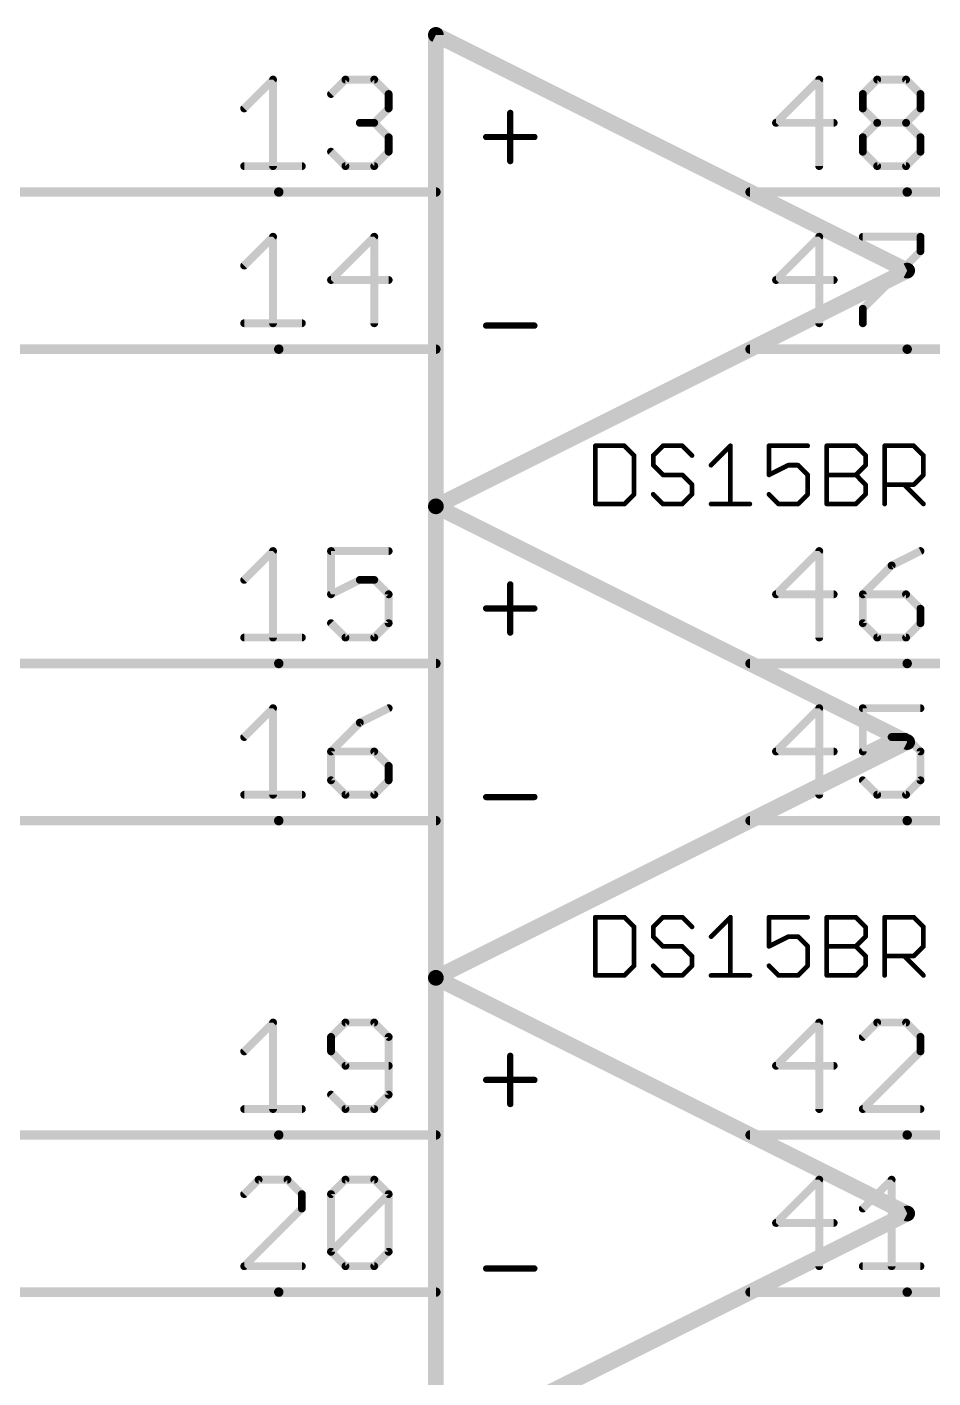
# Model space of a CAD drawing. Extents: x -72 to 265, y -97 to 216.
# Drawn here: x 8.63 to 23.28, y -21.71 to 0.13 of the extents above; entities that cross this region are included whole.
import ezdxf

# ---------------------------------------------------------------- set-up
doc = ezdxf.new("R2010")
doc.units = 0
for name, color, linetype in [('91', 94, 'CONTINUOUS'), ('94', 14, 'CONTINUOUS'), ('95', 251, 'CONTINUOUS'), ('96', 251, 'CONTINUOUS')]:
    doc.layers.add(name, color=color, linetype=linetype)

msp = doc.modelspace()

# ---------------------------------------------------------------- linework, layer by layer
at = {"layer": '91', "const_width": 0.1524}
for points in [[(12.7, -2.54), (5.08, -2.54)], [(35.56, -2.54), (22.86, -2.54)], [(12.7, -5.08), (5.08, -5.08)], [(35.56, -5.08), (22.86, -5.08)], [(12.7, -10.16), (5.08, -10.16)], [(35.56, -10.16), (22.86, -10.16)], [(12.7, -12.7), (5.08, -12.7)], [(35.56, -12.7), (22.86, -12.7)], [(12.7, -17.78), (5.08, -17.78)], [(35.56, -17.78), (22.86, -17.78)], [(12.7, -20.32), (5.08, -20.32)], [(35.56, -20.32), (22.86, -20.32)]]:
    msp.add_lwpolyline(points, dxfattribs=at)
at = {"layer": '91', "const_width": 0.0762}
for points in [[(12.7, -2.5781, 1), (12.7, -2.5019)], [(22.86, -2.5019, 1), (22.86, -2.5781)], [(12.7, -5.1181, 1), (12.7, -5.0419)], [(22.86, -5.0419, 1), (22.86, -5.1181)], [(12.7, -10.1981, 1), (12.7, -10.1219)], [(22.86, -10.1219, 1), (22.86, -10.1981)], [(12.7, -12.7381, 1), (12.7, -12.6619)], [(22.86, -12.6619, 1), (22.86, -12.7381)], [(12.7, -17.8181, 1), (12.7, -17.7419)], [(22.86, -17.7419, 1), (22.86, -17.8181)], [(12.7, -20.3581, 1), (12.7, -20.2819)], [(22.86, -20.2819, 1), (22.86, -20.3581)]]:
    msp.add_lwpolyline(points, format="xyb", dxfattribs=at)
at = {"layer": '94'}
for points, const_width in [([(15.24, 0), (15.24, -7.62)], 0.254), ([(22.86, -3.81), (15.24, 0)], 0.254), ([(12.7, -2.54), (15.24, -2.54)], 0.1524), ([(22.86, -2.54), (20.32, -2.54)], 0.1524), ([(15.24, -7.62), (22.86, -3.81)], 0.254), ([(12.7, -5.08), (15.24, -5.08)], 0.1524), ([(22.86, -5.08), (20.32, -5.08)], 0.1524), ([(15.24, -7.62), (15.24, -15.24)], 0.254), ([(22.86, -11.43), (15.24, -7.62)], 0.254), ([(12.7, -10.16), (15.24, -10.16)], 0.1524), ([(22.86, -10.16), (20.32, -10.16)], 0.1524), ([(15.24, -15.24), (22.86, -11.43)], 0.254), ([(12.7, -12.7), (15.24, -12.7)], 0.1524), ([(22.86, -12.7), (20.32, -12.7)], 0.1524), ([(15.24, -15.24), (15.24, -22.86)], 0.254), ([(22.86, -19.05), (15.24, -15.24)], 0.254), ([(12.7, -17.78), (15.24, -17.78)], 0.1524), ([(22.86, -17.78), (20.32, -17.78)], 0.1524), ([(15.24, -22.86), (22.86, -19.05)], 0.254), ([(12.7, -20.32), (15.24, -20.32)], 0.1524), ([(22.86, -20.32), (20.32, -20.32)], 0.1524)]:
    msp.add_lwpolyline(points, dxfattribs=dict(at, const_width=const_width))
for points, const_width in [([(15.3035, 0, 1), (15.1765, 0)], 0.127), ([(15.2684, 0.0568, 1), (15.2116, -0.0568)], 0.127), ([(12.7, -2.5019, 1), (12.7, -2.5781)], 0.0762), ([(15.24, -2.5781, 1), (15.24, -2.5019)], 0.0762), ([(20.32, -2.5019, 1), (20.32, -2.5781)], 0.0762), ([(22.86, -2.5781, 1), (22.86, -2.5019)], 0.0762), ([(22.8884, -3.8668, 1), (22.8316, -3.7532)], 0.127), ([(22.8316, -3.8668, 1), (22.8884, -3.7532)], 0.127), ([(12.7, -5.0419, 1), (12.7, -5.1181)], 0.0762), ([(15.24, -5.1181, 1), (15.24, -5.0419)], 0.0762), ([(20.32, -5.0419, 1), (20.32, -5.1181)], 0.0762), ([(22.86, -5.1181, 1), (22.86, -5.0419)], 0.0762), ([(15.3035, -7.62, 1), (15.1765, -7.62)], 0.127), ([(15.2684, -7.5632, 1), (15.2116, -7.6768)], 0.127), ([(15.2116, -7.5632, 1), (15.2684, -7.6768)], 0.127), ([(15.1765, -7.62, 1), (15.3035, -7.62)], 0.127), ([(12.7, -10.1219, 1), (12.7, -10.1981)], 0.0762), ([(15.24, -10.1981, 1), (15.24, -10.1219)], 0.0762), ([(20.32, -10.1219, 1), (20.32, -10.1981)], 0.0762), ([(22.86, -10.1981, 1), (22.86, -10.1219)], 0.0762), ([(22.8884, -11.4868, 1), (22.8316, -11.3732)], 0.127), ([(22.8316, -11.4868, 1), (22.8884, -11.3732)], 0.127), ([(12.7, -12.6619, 1), (12.7, -12.7381)], 0.0762), ([(15.24, -12.7381, 1), (15.24, -12.6619)], 0.0762), ([(20.32, -12.6619, 1), (20.32, -12.7381)], 0.0762), ([(22.86, -12.7381, 1), (22.86, -12.6619)], 0.0762), ([(15.3035, -15.24, 1), (15.1765, -15.24)], 0.127), ([(15.2684, -15.1832, 1), (15.2116, -15.2968)], 0.127), ([(15.2116, -15.1832, 1), (15.2684, -15.2968)], 0.127), ([(15.1765, -15.24, 1), (15.3035, -15.24)], 0.127), ([(12.7, -17.7419, 1), (12.7, -17.8181)], 0.0762), ([(15.24, -17.8181, 1), (15.24, -17.7419)], 0.0762), ([(20.32, -17.7419, 1), (20.32, -17.8181)], 0.0762), ([(22.86, -17.8181, 1), (22.86, -17.7419)], 0.0762), ([(22.8884, -19.1068, 1), (22.8316, -18.9932)], 0.127), ([(22.8316, -19.1068, 1), (22.8884, -18.9932)], 0.127), ([(12.7, -20.2819, 1), (12.7, -20.3581)], 0.0762), ([(15.24, -20.3581, 1), (15.24, -20.2819)], 0.0762), ([(20.32, -20.2819, 1), (20.32, -20.3581)], 0.0762), ([(22.86, -20.3581, 1), (22.86, -20.2819)], 0.0762)]:
    msp.add_lwpolyline(points, format="xyb", dxfattribs=dict(at, const_width=const_width))
at = {"layer": '95', "const_width": 0.127}
for points in [[(12.1413, -1.1888), (12.6074, -0.7227)], [(12.6074, -0.7227), (12.6074, -2.1209)], [(13.5446, -0.9557), (13.7777, -0.7227)], [(13.7777, -0.7227), (14.2437, -0.7227)], [(14.2437, -0.7227), (14.4768, -0.9557)], [(21.4382, -0.7227), (20.7391, -1.4218)], [(21.4382, -2.1209), (21.4382, -0.7227)], [(22.1424, -0.9557), (22.3754, -0.7227)], [(22.3754, -0.7227), (22.8415, -0.7227)], [(22.8415, -0.7227), (23.0745, -0.9557)], [(14.4768, -0.9557), (14.4768, -1.1888)], [(22.1424, -1.1888), (22.1424, -0.9557)], [(23.0745, -0.9557), (23.0745, -1.1888)], [(14.4768, -1.1888), (14.2437, -1.4218)], [(22.3754, -1.4218), (22.1424, -1.1888)], [(23.0745, -1.1888), (22.8415, -1.4218)], [(14.2437, -1.4218), (14.0107, -1.4218)], [(14.2437, -1.4218), (14.4768, -1.6548)], [(20.7391, -1.4218), (21.6712, -1.4218)], [(22.1424, -1.6548), (22.3754, -1.4218)], [(22.3754, -1.4218), (22.8415, -1.4218)], [(22.8415, -1.4218), (23.0745, -1.6548)], [(14.4768, -1.6548), (14.4768, -1.8879)], [(22.1424, -1.8879), (22.1424, -1.6548)], [(23.0745, -1.6548), (23.0745, -1.8879)], [(13.7777, -2.1209), (13.5446, -1.8879)], [(14.4768, -1.8879), (14.2437, -2.1209)], [(22.3754, -2.1209), (22.1424, -1.8879)], [(23.0745, -1.8879), (22.8415, -2.1209)], [(12.1413, -2.1209), (13.0735, -2.1209)], [(14.2437, -2.1209), (13.7777, -2.1209)], [(22.8415, -2.1209), (22.3754, -2.1209)], [(12.1413, -3.7288), (12.6074, -3.2627)], [(12.6074, -3.2627), (12.6074, -4.6609)], [(14.2437, -3.2627), (13.5446, -3.9618)], [(14.2437, -4.6609), (14.2437, -3.2627)], [(21.4382, -3.2627), (20.7391, -3.9618)], [(21.4382, -4.6609), (21.4382, -3.2627)], [(22.1424, -3.2627), (23.0745, -3.2627)], [(23.0745, -3.2627), (23.0745, -3.4957)], [(23.0745, -3.4957), (22.1424, -4.4279)], [(13.5446, -3.9618), (14.4768, -3.9618)], [(20.7391, -3.9618), (21.6712, -3.9618)], [(22.1424, -4.4279), (22.1424, -4.6609)], [(12.1413, -4.6609), (13.0735, -4.6609)], [(12.1413, -8.8088), (12.6074, -8.3427)], [(12.6074, -8.3427), (12.6074, -9.7409)], [(14.4768, -8.3427), (13.5446, -8.3427)], [(13.5446, -8.3427), (13.5446, -9.0418)], [(21.4382, -8.3427), (20.7391, -9.0418)], [(21.4382, -9.7409), (21.4382, -8.3427)], [(23.0745, -8.3427), (22.6084, -8.5757)], [(22.6084, -8.5757), (22.1424, -9.0418)], [(13.5446, -9.0418), (14.0107, -8.8088)], [(14.0107, -8.8088), (14.2437, -8.8088)], [(14.2437, -8.8088), (14.4768, -9.0418)], [(14.4768, -9.0418), (14.4768, -9.5079)], [(20.7391, -9.0418), (21.6712, -9.0418)], [(22.1424, -9.0418), (22.1424, -9.5079)], [(22.8415, -9.0418), (22.1424, -9.0418)], [(23.0745, -9.2748), (22.8415, -9.0418)], [(23.0745, -9.5079), (23.0745, -9.2748)], [(13.7777, -9.7409), (13.5446, -9.5079)], [(14.4768, -9.5079), (14.2437, -9.7409)], [(22.1424, -9.5079), (22.3754, -9.7409)], [(22.8415, -9.7409), (23.0745, -9.5079)], [(12.1413, -9.7409), (13.0735, -9.7409)], [(14.2437, -9.7409), (13.7777, -9.7409)], [(22.3754, -9.7409), (22.8415, -9.7409)], [(12.1413, -11.3488), (12.6074, -10.8827)], [(12.6074, -10.8827), (12.6074, -12.2809)], [(14.4768, -10.8827), (14.0107, -11.1157)], [(21.4382, -10.8827), (20.7391, -11.5818)], [(21.4382, -12.2809), (21.4382, -10.8827)], [(23.0745, -10.8827), (22.1424, -10.8827)], [(22.1424, -10.8827), (22.1424, -11.5818)], [(14.0107, -11.1157), (13.5446, -11.5818)], [(22.1424, -11.5818), (22.6084, -11.3488)], [(22.6084, -11.3488), (22.8415, -11.3488)], [(22.8415, -11.3488), (23.0745, -11.5818)], [(13.5446, -11.5818), (13.5446, -12.0479)], [(14.2437, -11.5818), (13.5446, -11.5818)], [(14.4768, -11.8148), (14.2437, -11.5818)], [(20.7391, -11.5818), (21.6712, -11.5818)], [(23.0745, -11.5818), (23.0745, -12.0479)], [(14.4768, -12.0479), (14.4768, -11.8148)], [(13.5446, -12.0479), (13.7777, -12.2809)], [(14.2437, -12.2809), (14.4768, -12.0479)], [(22.3754, -12.2809), (22.1424, -12.0479)], [(23.0745, -12.0479), (22.8415, -12.2809)], [(12.1413, -12.2809), (13.0735, -12.2809)], [(13.7777, -12.2809), (14.2437, -12.2809)], [(22.8415, -12.2809), (22.3754, -12.2809)], [(12.1413, -16.4288), (12.6074, -15.9627)], [(12.6074, -15.9627), (12.6074, -17.3609)], [(13.7777, -15.9627), (13.5446, -16.1957)], [(14.2437, -15.9627), (13.7777, -15.9627)], [(14.4768, -16.1957), (14.2437, -15.9627)], [(21.4382, -15.9627), (20.7391, -16.6618)], [(21.4382, -17.3609), (21.4382, -15.9627)], [(22.3754, -15.9627), (22.1424, -16.1957)], [(22.8415, -15.9627), (22.3754, -15.9627)], [(23.0745, -16.1957), (22.8415, -15.9627)], [(13.5446, -16.1957), (13.5446, -16.4288)], [(14.4768, -17.1279), (14.4768, -16.1957)], [(23.0745, -16.4288), (23.0745, -16.1957)], [(13.5446, -16.4288), (13.7777, -16.6618)], [(22.1424, -17.3609), (23.0745, -16.4288)], [(13.7777, -16.6618), (14.4768, -16.6618)], [(20.7391, -16.6618), (21.6712, -16.6618)], [(13.5446, -17.1279), (13.7777, -17.3609)], [(14.2437, -17.3609), (14.4768, -17.1279)], [(12.1413, -17.3609), (13.0735, -17.3609)], [(13.7777, -17.3609), (14.2437, -17.3609)], [(23.0745, -17.3609), (22.1424, -17.3609)], [(12.3744, -18.5027), (12.1413, -18.7357)], [(12.8404, -18.5027), (12.3744, -18.5027)], [(13.0735, -18.7357), (12.8404, -18.5027)], [(13.5446, -18.7357), (13.7777, -18.5027)], [(13.7777, -18.5027), (14.2437, -18.5027)], [(14.2437, -18.5027), (14.4768, -18.7357)], [(21.4382, -18.5027), (20.7391, -19.2018)], [(21.4382, -19.9009), (21.4382, -18.5027)], [(22.1424, -18.9688), (22.6084, -18.5027)], [(22.6084, -18.5027), (22.6084, -19.9009)], [(13.0735, -18.9688), (13.0735, -18.7357)], [(13.5446, -19.6679), (13.5446, -18.7357)], [(13.5446, -19.6679), (14.4768, -18.7357)], [(14.4768, -18.7357), (14.4768, -19.6679)], [(12.1413, -19.9009), (13.0735, -18.9688)], [(20.7391, -19.2018), (21.6712, -19.2018)], [(13.7777, -19.9009), (13.5446, -19.6679)], [(14.4768, -19.6679), (14.2437, -19.9009)], [(13.0735, -19.9009), (12.1413, -19.9009)], [(14.2437, -19.9009), (13.7777, -19.9009)], [(22.1424, -19.9009), (23.0745, -19.9009)]]:
    msp.add_lwpolyline(points, dxfattribs=at)
at = {"layer": '95', "const_width": 0.0635}
for points in [[(12.6392, -0.7227, 1), (12.5757, -0.7227)], [(12.6299, -0.7452, 1), (12.585, -0.7003)], [(13.7777, -0.691, 1), (13.7777, -0.7545)], [(13.8001, -0.7452, 1), (13.7552, -0.7003)], [(14.2662, -0.7003, 1), (14.2213, -0.7452)], [(14.2437, -0.7545, 1), (14.2437, -0.691)], [(21.4699, -0.7227, 1), (21.4064, -0.7227)], [(21.4606, -0.7452, 1), (21.4157, -0.7003)], [(22.3754, -0.691, 1), (22.3754, -0.7545)], [(22.3979, -0.7452, 1), (22.353, -0.7003)], [(22.8639, -0.7003, 1), (22.819, -0.7452)], [(22.8415, -0.7545, 1), (22.8415, -0.691)], [(13.5222, -0.9333, 1), (13.5671, -0.9782)], [(14.5085, -0.9557, 1), (14.445, -0.9557)], [(14.4543, -0.9782, 1), (14.4992, -0.9333)], [(22.1741, -0.9557, 1), (22.1106, -0.9557)], [(22.1199, -0.9333, 1), (22.1648, -0.9782)], [(23.1063, -0.9557, 1), (23.0428, -0.9557)], [(23.0521, -0.9782, 1), (23.097, -0.9333)], [(12.1189, -1.1663, 1), (12.1638, -1.2112)], [(14.445, -1.1888, 1), (14.5085, -1.1888)], [(14.4992, -1.2112, 1), (14.4543, -1.1663)], [(22.1648, -1.1663, 1), (22.1199, -1.2112)], [(22.1106, -1.1888, 1), (22.1741, -1.1888)], [(23.0428, -1.1888, 1), (23.1063, -1.1888)], [(23.097, -1.2112, 1), (23.0521, -1.1663)], [(14.0107, -1.3901, 1), (14.0107, -1.4536)], [(14.2662, -1.3994, 1), (14.2213, -1.4443)], [(14.2213, -1.3994, 1), (14.2662, -1.4443)], [(14.2437, -1.4536, 1), (14.2437, -1.3901)], [(20.7391, -1.3901, 1), (20.7391, -1.4536)], [(20.7166, -1.3994, 1), (20.7616, -1.4443)], [(21.6712, -1.4536, 1), (21.6712, -1.3901)], [(22.3754, -1.3901, 1), (22.3754, -1.4536)], [(22.3979, -1.4443, 1), (22.353, -1.3994)], [(22.353, -1.4443, 1), (22.3979, -1.3994)], [(22.8639, -1.3994, 1), (22.819, -1.4443)], [(22.819, -1.3994, 1), (22.8639, -1.4443)], [(22.8415, -1.4536, 1), (22.8415, -1.3901)], [(14.5085, -1.6548, 1), (14.445, -1.6548)], [(14.4543, -1.6773, 1), (14.4992, -1.6324)], [(22.1741, -1.6548, 1), (22.1106, -1.6548)], [(22.1199, -1.6324, 1), (22.1648, -1.6773)], [(23.1063, -1.6548, 1), (23.0428, -1.6548)], [(23.0521, -1.6773, 1), (23.097, -1.6324)], [(13.5671, -1.8654, 1), (13.5222, -1.9103)], [(14.445, -1.8879, 1), (14.5085, -1.8879)], [(14.4992, -1.9103, 1), (14.4543, -1.8654)], [(22.1648, -1.8654, 1), (22.1199, -1.9103)], [(22.1106, -1.8879, 1), (22.1741, -1.8879)], [(23.0428, -1.8879, 1), (23.1063, -1.8879)], [(23.097, -1.9103, 1), (23.0521, -1.8654)], [(12.1413, -2.0892, 1), (12.1413, -2.1527)], [(12.5757, -2.1209, 1), (12.6392, -2.1209)], [(13.0735, -2.1527, 1), (13.0735, -2.0892)], [(13.7777, -2.0892, 1), (13.7777, -2.1527)], [(13.7552, -2.1434, 1), (13.8001, -2.0984)], [(14.2213, -2.0984, 1), (14.2662, -2.1434)], [(14.2437, -2.1527, 1), (14.2437, -2.0892)], [(21.4064, -2.1209, 1), (21.4699, -2.1209)], [(22.3754, -2.0892, 1), (22.3754, -2.1527)], [(22.353, -2.1434, 1), (22.3979, -2.0984)], [(22.819, -2.0984, 1), (22.8639, -2.1434)], [(22.8415, -2.1527, 1), (22.8415, -2.0892)], [(12.6392, -3.2627, 1), (12.5757, -3.2627)], [(12.6299, -3.2852, 1), (12.585, -3.2403)], [(14.2755, -3.2627, 1), (14.212, -3.2627)], [(14.2662, -3.2852, 1), (14.2213, -3.2403)], [(21.4699, -3.2627, 1), (21.4064, -3.2627)], [(21.4606, -3.2852, 1), (21.4157, -3.2403)], [(22.1424, -3.231, 1), (22.1424, -3.2945)], [(23.1063, -3.2627, 1), (23.0428, -3.2627)], [(23.0745, -3.2945, 1), (23.0745, -3.231)], [(23.0428, -3.4957, 1), (23.1063, -3.4957)], [(23.097, -3.5182, 1), (23.0521, -3.4733)], [(12.1189, -3.7063, 1), (12.1638, -3.7512)], [(13.5446, -3.9301, 1), (13.5446, -3.9936)], [(13.5222, -3.9394, 1), (13.5671, -3.9843)], [(14.4768, -3.9936, 1), (14.4768, -3.9301)], [(20.7391, -3.9301, 1), (20.7391, -3.9936)], [(20.7166, -3.9394, 1), (20.7616, -3.9843)], [(21.6712, -3.9936, 1), (21.6712, -3.9301)], [(22.1741, -4.4279, 1), (22.1106, -4.4279)], [(22.1199, -4.4054, 1), (22.1648, -4.4503)], [(12.1413, -4.6292, 1), (12.1413, -4.6926)], [(12.5757, -4.6609, 1), (12.6392, -4.6609)], [(13.0735, -4.6926, 1), (13.0735, -4.6292)], [(14.212, -4.6609, 1), (14.2755, -4.6609)], [(21.4064, -4.6609, 1), (21.4699, -4.6609)], [(22.1106, -4.6609, 1), (22.1741, -4.6609)], [(12.6392, -8.3427, 1), (12.5757, -8.3427)], [(12.6299, -8.3652, 1), (12.585, -8.3203)], [(13.5446, -8.311, 1), (13.5446, -8.3745)], [(13.5764, -8.3427, 1), (13.5129, -8.3427)], [(14.4768, -8.3745, 1), (14.4768, -8.311)], [(21.4699, -8.3427, 1), (21.4064, -8.3427)], [(21.4606, -8.3652, 1), (21.4157, -8.3203)], [(23.0887, -8.3711, 1), (23.0603, -8.3143)], [(22.6309, -8.5982, 1), (22.586, -8.5533)], [(22.5942, -8.5473, 1), (22.6226, -8.6041)], [(12.1189, -8.7863, 1), (12.1638, -8.8312)], [(14.0107, -8.777, 1), (14.0107, -8.8405)], [(14.0249, -8.8372, 1), (13.9965, -8.7804)], [(14.2662, -8.7863, 1), (14.2213, -8.8312)], [(14.2437, -8.8405, 1), (14.2437, -8.777)], [(13.5304, -9.0134, 1), (13.5588, -9.0702)], [(13.5129, -9.0418, 1), (13.5764, -9.0418)], [(14.5085, -9.0418, 1), (14.445, -9.0418)], [(14.4543, -9.0643, 1), (14.4992, -9.0194)], [(20.7391, -9.0101, 1), (20.7391, -9.0736)], [(20.7166, -9.0194, 1), (20.7616, -9.0643)], [(21.6712, -9.0736, 1), (21.6712, -9.0101)], [(22.1741, -9.0418, 1), (22.1106, -9.0418)], [(22.1424, -9.0101, 1), (22.1424, -9.0736)], [(22.1199, -9.0194, 1), (22.1648, -9.0643)], [(22.8639, -9.0194, 1), (22.819, -9.0643)], [(22.8415, -9.0736, 1), (22.8415, -9.0101)], [(23.1063, -9.2748, 1), (23.0428, -9.2748)], [(23.0521, -9.2973, 1), (23.097, -9.2524)], [(13.5671, -9.4854, 1), (13.5222, -9.5303)], [(14.445, -9.5079, 1), (14.5085, -9.5079)], [(14.4992, -9.5303, 1), (14.4543, -9.4854)], [(22.1648, -9.4854, 1), (22.1199, -9.5303)], [(22.1106, -9.5079, 1), (22.1741, -9.5079)], [(23.0428, -9.5079, 1), (23.1063, -9.5079)], [(23.097, -9.5303, 1), (23.0521, -9.4854)], [(12.1413, -9.7091, 1), (12.1413, -9.7727)], [(12.5757, -9.7409, 1), (12.6392, -9.7409)], [(13.0735, -9.7727, 1), (13.0735, -9.7091)], [(13.7777, -9.7091, 1), (13.7777, -9.7727)], [(13.7552, -9.7634, 1), (13.8001, -9.7184)], [(14.2213, -9.7184, 1), (14.2662, -9.7634)], [(14.2437, -9.7727, 1), (14.2437, -9.7091)], [(21.4064, -9.7409, 1), (21.4699, -9.7409)], [(22.3754, -9.7091, 1), (22.3754, -9.7727)], [(22.353, -9.7634, 1), (22.3979, -9.7184)], [(22.819, -9.7184, 1), (22.8639, -9.7634)], [(22.8415, -9.7727, 1), (22.8415, -9.7091)], [(12.6392, -10.8827, 1), (12.5757, -10.8827)], [(12.6299, -10.9052, 1), (12.585, -10.8603)], [(14.4909, -10.9111, 1), (14.4626, -10.8543)], [(21.4699, -10.8827, 1), (21.4064, -10.8827)], [(21.4606, -10.9052, 1), (21.4157, -10.8603)], [(22.1741, -10.8827, 1), (22.1106, -10.8827)], [(22.1424, -10.851, 1), (22.1424, -10.9145)], [(23.0745, -10.9145, 1), (23.0745, -10.851)], [(13.9965, -11.0873, 1), (14.0249, -11.1441)], [(14.0331, -11.1382, 1), (13.9882, -11.0933)], [(12.1189, -11.3263, 1), (12.1638, -11.3712)], [(22.6084, -11.317, 1), (22.6084, -11.3805)], [(22.6226, -11.3772, 1), (22.5942, -11.3204)], [(22.8639, -11.3263, 1), (22.819, -11.3712)], [(22.8415, -11.3805, 1), (22.8415, -11.317)], [(13.5446, -11.5501, 1), (13.5446, -11.6136)], [(13.5764, -11.5818, 1), (13.5129, -11.5818)], [(13.5222, -11.5594, 1), (13.5671, -11.6043)], [(14.2662, -11.5594, 1), (14.2213, -11.6043)], [(14.2437, -11.6136, 1), (14.2437, -11.5501)], [(20.7391, -11.5501, 1), (20.7391, -11.6136)], [(20.7166, -11.5594, 1), (20.7616, -11.6043)], [(21.6712, -11.6136, 1), (21.6712, -11.5501)], [(22.1282, -11.5534, 1), (22.1566, -11.6102)], [(22.1106, -11.5818, 1), (22.1741, -11.5818)], [(23.1063, -11.5818, 1), (23.0428, -11.5818)], [(23.0521, -11.6043, 1), (23.097, -11.5594)], [(14.5085, -11.8148, 1), (14.445, -11.8148)], [(14.4543, -11.8373, 1), (14.4992, -11.7924)], [(13.5671, -12.0254, 1), (13.5222, -12.0703)], [(14.4992, -12.0703, 1), (14.4543, -12.0254)], [(22.1648, -12.0254, 1), (22.1199, -12.0703)], [(23.097, -12.0703, 1), (23.0521, -12.0254)], [(12.1413, -12.2492, 1), (12.1413, -12.3127)], [(13.0735, -12.3127, 1), (13.0735, -12.2492)], [(13.5129, -12.0479, 1), (13.5764, -12.0479)], [(13.7777, -12.2492, 1), (13.7777, -12.3127)], [(13.7552, -12.3034, 1), (13.8001, -12.2584)], [(14.2213, -12.2584, 1), (14.2662, -12.3034)], [(14.2437, -12.3127, 1), (14.2437, -12.2492)], [(14.445, -12.0479, 1), (14.5085, -12.0479)], [(22.3754, -12.2492, 1), (22.3754, -12.3127)], [(22.353, -12.3034, 1), (22.3979, -12.2584)], [(22.819, -12.2584, 1), (22.8639, -12.3034)], [(22.8415, -12.3127, 1), (22.8415, -12.2492)], [(23.0428, -12.0479, 1), (23.1063, -12.0479)], [(12.5757, -12.2809, 1), (12.6392, -12.2809)], [(21.4064, -12.2809, 1), (21.4699, -12.2809)], [(12.6392, -15.9627, 1), (12.5757, -15.9627)], [(12.6299, -15.9852, 1), (12.585, -15.9403)], [(13.7777, -15.931, 1), (13.7777, -15.9945)], [(13.8001, -15.9852, 1), (13.7552, -15.9403)], [(14.2662, -15.9403, 1), (14.2213, -15.9852)], [(14.2437, -15.9945, 1), (14.2437, -15.931)], [(21.4699, -15.9627, 1), (21.4064, -15.9627)], [(21.4606, -15.9852, 1), (21.4157, -15.9403)], [(22.3754, -15.931, 1), (22.3754, -15.9945)], [(22.3979, -15.9852, 1), (22.353, -15.9403)], [(22.8639, -15.9403, 1), (22.819, -15.9852)], [(22.8415, -15.9945, 1), (22.8415, -15.931)], [(13.5764, -16.1957, 1), (13.5129, -16.1957)], [(13.5222, -16.1733, 1), (13.5671, -16.2182)], [(14.5085, -16.1957, 1), (14.445, -16.1957)], [(14.4543, -16.2182, 1), (14.4992, -16.1733)], [(22.1199, -16.1733, 1), (22.1648, -16.2182)], [(23.1063, -16.1957, 1), (23.0428, -16.1957)], [(23.0521, -16.2182, 1), (23.097, -16.1733)], [(12.1189, -16.4063, 1), (12.1638, -16.4512)], [(13.5671, -16.4063, 1), (13.5222, -16.4512)], [(23.097, -16.4512, 1), (23.0521, -16.4063)], [(13.5129, -16.4288, 1), (13.5764, -16.4288)], [(23.0428, -16.4288, 1), (23.1063, -16.4288)], [(13.7777, -16.6301, 1), (13.7777, -16.6936)], [(13.7552, -16.6843, 1), (13.8001, -16.6394)], [(14.4768, -16.6936, 1), (14.4768, -16.6301)], [(20.7391, -16.6301, 1), (20.7391, -16.6936)], [(20.7166, -16.6394, 1), (20.7616, -16.6843)], [(21.6712, -16.6936, 1), (21.6712, -16.6301)], [(13.5671, -17.1054, 1), (13.5222, -17.1503)], [(14.445, -17.1279, 1), (14.5085, -17.1279)], [(14.4992, -17.1503, 1), (14.4543, -17.1054)], [(12.1413, -17.3292, 1), (12.1413, -17.3926)], [(12.5757, -17.3609, 1), (12.6392, -17.3609)], [(13.0735, -17.3926, 1), (13.0735, -17.3292)], [(13.7777, -17.3292, 1), (13.7777, -17.3926)], [(13.7552, -17.3834, 1), (13.8001, -17.3384)], [(14.2213, -17.3384, 1), (14.2662, -17.3834)], [(14.2437, -17.3926, 1), (14.2437, -17.3292)], [(21.4064, -17.3609, 1), (21.4699, -17.3609)], [(22.1199, -17.3384, 1), (22.1648, -17.3834)], [(22.1424, -17.3292, 1), (22.1424, -17.3926)], [(23.0745, -17.3926, 1), (23.0745, -17.3292)], [(12.3744, -18.471, 1), (12.3744, -18.5345)], [(12.3968, -18.5252, 1), (12.3519, -18.4803)], [(12.8629, -18.4803, 1), (12.818, -18.5252)], [(12.8404, -18.5345, 1), (12.8404, -18.471)], [(13.7777, -18.471, 1), (13.7777, -18.5345)], [(13.8001, -18.5252, 1), (13.7552, -18.4803)], [(14.2662, -18.4803, 1), (14.2213, -18.5252)], [(14.2437, -18.5345, 1), (14.2437, -18.471)], [(21.4699, -18.5027, 1), (21.4064, -18.5027)], [(21.4606, -18.5252, 1), (21.4157, -18.4803)], [(22.6402, -18.5027, 1), (22.5767, -18.5027)], [(22.6309, -18.5252, 1), (22.586, -18.4803)], [(12.1189, -18.7133, 1), (12.1638, -18.7582)], [(13.1052, -18.7357, 1), (13.0417, -18.7357)], [(13.051, -18.7582, 1), (13.0959, -18.7133)], [(13.5764, -18.7357, 1), (13.5129, -18.7357)], [(13.5222, -18.7133, 1), (13.5671, -18.7582)], [(14.5085, -18.7357, 1), (14.445, -18.7357)], [(14.4992, -18.7582, 1), (14.4543, -18.7133)], [(14.4543, -18.7582, 1), (14.4992, -18.7133)], [(13.0417, -18.9688, 1), (13.1052, -18.9688)], [(13.0959, -18.9912, 1), (13.051, -18.9463)], [(22.1199, -18.9463, 1), (22.1648, -18.9912)], [(20.7391, -19.1701, 1), (20.7391, -19.2336)], [(20.7166, -19.1794, 1), (20.7616, -19.2243)], [(21.6712, -19.2336, 1), (21.6712, -19.1701)], [(13.5671, -19.6454, 1), (13.5222, -19.6903)], [(13.5222, -19.6454, 1), (13.5671, -19.6903)], [(13.5129, -19.6679, 1), (13.5764, -19.6679)], [(14.445, -19.6679, 1), (14.5085, -19.6679)], [(14.4992, -19.6903, 1), (14.4543, -19.6454)], [(12.1413, -19.8692, 1), (12.1413, -19.9326)], [(12.1189, -19.8784, 1), (12.1638, -19.9234)], [(13.0735, -19.9326, 1), (13.0735, -19.8692)], [(13.7777, -19.8692, 1), (13.7777, -19.9326)], [(13.7552, -19.9234, 1), (13.8001, -19.8784)], [(14.2213, -19.8784, 1), (14.2662, -19.9234)], [(14.2437, -19.9326, 1), (14.2437, -19.8692)], [(21.4064, -19.9009, 1), (21.4699, -19.9009)], [(22.1424, -19.8692, 1), (22.1424, -19.9326)], [(22.5767, -19.9009, 1), (22.6402, -19.9009)], [(23.0745, -19.9326, 1), (23.0745, -19.8692)]]:
    msp.add_lwpolyline(points, format="xyb", dxfattribs=at)
at = {"layer": '96'}
for points, const_width in [([(16.4426, -1.2607), (16.4426, -2.0403)], 0.1016), ([(16.0528, -1.6505), (16.8324, -1.6505)], 0.1016), ([(16.0528, -4.6985), (16.8324, -4.6985)], 0.1016), ([(17.8181, -6.6413), (17.8181, -7.5819)], 0.0762), ([(18.2884, -6.6413), (17.8181, -6.6413)], 0.0762), ([(18.4452, -6.7981), (18.2884, -6.6413)], 0.0762), ([(18.4452, -7.4251), (18.4452, -6.7981)], 0.0762), ([(18.9104, -6.6413), (18.7536, -6.7981)], 0.0762), ([(18.7536, -6.7981), (18.7536, -6.9548)], 0.0762), ([(19.2239, -6.6413), (18.9104, -6.6413)], 0.0762), ([(19.3807, -6.7981), (19.2239, -6.6413)], 0.0762), ([(19.6891, -6.9548), (20.0027, -6.6413)], 0.0762), ([(20.0027, -6.6413), (20.0027, -7.5819)], 0.0762), ([(21.2517, -6.6413), (20.6247, -6.6413)], 0.0762), ([(20.6247, -6.6413), (20.6247, -7.1116)], 0.0762), ([(21.5602, -7.5819), (21.5602, -6.6413)], 0.0762), ([(21.5602, -6.6413), (22.0305, -6.6413)], 0.0762), ([(22.0305, -6.6413), (22.1872, -6.7981)], 0.0762), ([(22.1872, -6.7981), (22.1872, -6.9548)], 0.0762), ([(22.4957, -7.5819), (22.4957, -6.6413)], 0.0762), ([(22.4957, -6.6413), (22.966, -6.6413)], 0.0762), ([(22.966, -6.6413), (23.1228, -6.7981)], 0.0762), ([(23.1228, -6.7981), (23.1228, -7.1116)], 0.0762), ([(18.7536, -6.9548), (18.9104, -7.1116)], 0.0762), ([(20.6247, -7.1116), (20.9382, -6.9548)], 0.0762), ([(20.9382, -6.9548), (21.095, -6.9548)], 0.0762), ([(21.095, -6.9548), (21.2517, -7.1116)], 0.0762), ([(22.1872, -6.9548), (22.0305, -7.1116)], 0.0762), ([(18.9104, -7.1116), (19.2239, -7.1116)], 0.0762), ([(19.2239, -7.1116), (19.3807, -7.2684)], 0.0762), ([(21.2517, -7.1116), (21.2517, -7.4251)], 0.0762), ([(21.5602, -7.1116), (22.0305, -7.1116)], 0.0762), ([(22.0305, -7.1116), (22.1872, -7.2684)], 0.0762), ([(23.1228, -7.1116), (22.966, -7.2684)], 0.0762), ([(18.2884, -7.5819), (18.4452, -7.4251)], 0.0762), ([(18.9104, -7.5819), (18.7536, -7.4251)], 0.0762), ([(19.3807, -7.4251), (19.2239, -7.5819)], 0.0762), ([(19.3807, -7.2684), (19.3807, -7.4251)], 0.0762), ([(20.7814, -7.5819), (20.6247, -7.4251)], 0.0762), ([(21.2517, -7.4251), (21.095, -7.5819)], 0.0762), ([(22.1872, -7.4251), (22.0305, -7.5819)], 0.0762), ([(22.1872, -7.2684), (22.1872, -7.4251)], 0.0762), ([(22.966, -7.2684), (22.4957, -7.2684)], 0.0762), ([(22.8092, -7.2684), (23.1228, -7.5819)], 0.0762), ([(17.8181, -7.5819), (18.2884, -7.5819)], 0.0762), ([(19.2239, -7.5819), (18.9104, -7.5819)], 0.0762), ([(19.6891, -7.5819), (20.3162, -7.5819)], 0.0762), ([(21.095, -7.5819), (20.7814, -7.5819)], 0.0762), ([(22.0305, -7.5819), (21.5602, -7.5819)], 0.0762), ([(16.4426, -8.8807), (16.4426, -9.6603)], 0.1016), ([(16.0528, -9.2705), (16.8324, -9.2705)], 0.1016), ([(16.0528, -12.3185), (16.8324, -12.3185)], 0.1016), ([(17.8181, -14.2613), (17.8181, -15.2019)], 0.0762), ([(18.2884, -14.2613), (17.8181, -14.2613)], 0.0762), ([(18.4452, -14.4181), (18.2884, -14.2613)], 0.0762), ([(18.4452, -15.0451), (18.4452, -14.4181)], 0.0762), ([(18.9104, -14.2613), (18.7536, -14.4181)], 0.0762), ([(18.7536, -14.4181), (18.7536, -14.5748)], 0.0762), ([(19.2239, -14.2613), (18.9104, -14.2613)], 0.0762), ([(19.3807, -14.4181), (19.2239, -14.2613)], 0.0762), ([(19.6891, -14.5748), (20.0027, -14.2613)], 0.0762), ([(20.0027, -14.2613), (20.0027, -15.2019)], 0.0762), ([(21.2517, -14.2613), (20.6247, -14.2613)], 0.0762), ([(20.6247, -14.2613), (20.6247, -14.7316)], 0.0762), ([(21.5602, -15.2019), (21.5602, -14.2613)], 0.0762), ([(21.5602, -14.2613), (22.0305, -14.2613)], 0.0762), ([(22.0305, -14.2613), (22.1872, -14.4181)], 0.0762), ([(22.1872, -14.4181), (22.1872, -14.5748)], 0.0762), ([(22.4957, -15.2019), (22.4957, -14.2613)], 0.0762), ([(22.4957, -14.2613), (22.966, -14.2613)], 0.0762), ([(22.966, -14.2613), (23.1228, -14.4181)], 0.0762), ([(23.1228, -14.4181), (23.1228, -14.7316)], 0.0762), ([(18.7536, -14.5748), (18.9104, -14.7316)], 0.0762), ([(20.6247, -14.7316), (20.9382, -14.5748)], 0.0762), ([(20.9382, -14.5748), (21.095, -14.5748)], 0.0762), ([(21.095, -14.5748), (21.2517, -14.7316)], 0.0762), ([(22.1872, -14.5748), (22.0305, -14.7316)], 0.0762), ([(18.9104, -14.7316), (19.2239, -14.7316)], 0.0762), ([(19.2239, -14.7316), (19.3807, -14.8884)], 0.0762), ([(21.2517, -14.7316), (21.2517, -15.0451)], 0.0762), ([(21.5602, -14.7316), (22.0305, -14.7316)], 0.0762), ([(22.0305, -14.7316), (22.1872, -14.8884)], 0.0762), ([(23.1228, -14.7316), (22.966, -14.8884)], 0.0762), ([(18.2884, -15.2019), (18.4452, -15.0451)], 0.0762), ([(18.9104, -15.2019), (18.7536, -15.0451)], 0.0762), ([(19.3807, -15.0451), (19.2239, -15.2019)], 0.0762), ([(19.3807, -14.8884), (19.3807, -15.0451)], 0.0762), ([(20.7814, -15.2019), (20.6247, -15.0451)], 0.0762), ([(21.2517, -15.0451), (21.095, -15.2019)], 0.0762), ([(22.1872, -15.0451), (22.0305, -15.2019)], 0.0762), ([(22.1872, -14.8884), (22.1872, -15.0451)], 0.0762), ([(22.966, -14.8884), (22.4957, -14.8884)], 0.0762), ([(22.8092, -14.8884), (23.1228, -15.2019)], 0.0762), ([(17.8181, -15.2019), (18.2884, -15.2019)], 0.0762), ([(19.2239, -15.2019), (18.9104, -15.2019)], 0.0762), ([(19.6891, -15.2019), (20.3162, -15.2019)], 0.0762), ([(21.095, -15.2019), (20.7814, -15.2019)], 0.0762), ([(22.0305, -15.2019), (21.5602, -15.2019)], 0.0762), ([(16.4426, -16.5007), (16.4426, -17.2803)], 0.1016), ([(16.0528, -16.8905), (16.8324, -16.8905)], 0.1016), ([(16.0528, -19.9385), (16.8324, -19.9385)], 0.1016)]:
    msp.add_lwpolyline(points, dxfattribs=dict(at, const_width=const_width))
for points, const_width in [([(16.468, -1.2607, 1), (16.4172, -1.2607)], 0.0508), ([(16.0528, -1.6251, 1), (16.0528, -1.6759)], 0.0508), ([(16.8324, -1.6759, 1), (16.8324, -1.6251)], 0.0508), ([(16.4172, -2.0403, 1), (16.468, -2.0403)], 0.0508), ([(16.0528, -4.6731, 1), (16.0528, -4.7239)], 0.0508), ([(16.8324, -4.7239, 1), (16.8324, -4.6731)], 0.0508), ([(17.8372, -6.6413, 1), (17.7991, -6.6413)], 0.0381), ([(17.8181, -6.6222, 1), (17.8181, -6.6603)], 0.0381), ([(18.3019, -6.6278, 1), (18.2749, -6.6548)], 0.0381), ([(18.2884, -6.6603, 1), (18.2884, -6.6222)], 0.0381), ([(18.4642, -6.7981, 1), (18.4261, -6.7981)], 0.0381), ([(18.4317, -6.8115, 1), (18.4586, -6.7846)], 0.0381), ([(18.7401, -6.7846, 1), (18.7671, -6.8115)], 0.0381), ([(18.7727, -6.7981, 1), (18.7346, -6.7981)], 0.0381), ([(18.9104, -6.6222, 1), (18.9104, -6.6603)], 0.0381), ([(18.9239, -6.6548, 1), (18.8969, -6.6278)], 0.0381), ([(19.2374, -6.6278, 1), (19.2104, -6.6548)], 0.0381), ([(19.2239, -6.6603, 1), (19.2239, -6.6222)], 0.0381), ([(19.3672, -6.8115, 1), (19.3942, -6.7846)], 0.0381), ([(20.0217, -6.6413, 1), (19.9836, -6.6413)], 0.0381), ([(20.0161, -6.6548, 1), (19.9892, -6.6278)], 0.0381), ([(20.6437, -6.6413, 1), (20.6056, -6.6413)], 0.0381), ([(20.6247, -6.6222, 1), (20.6247, -6.6603)], 0.0381), ([(21.2517, -6.6603, 1), (21.2517, -6.6222)], 0.0381), ([(21.5792, -6.6413, 1), (21.5411, -6.6413)], 0.0381), ([(21.5602, -6.6222, 1), (21.5602, -6.6603)], 0.0381), ([(22.0439, -6.6278, 1), (22.017, -6.6548)], 0.0381), ([(22.0305, -6.6603, 1), (22.0305, -6.6222)], 0.0381), ([(22.2063, -6.7981, 1), (22.1682, -6.7981)], 0.0381), ([(22.1738, -6.8115, 1), (22.2007, -6.7846)], 0.0381), ([(22.5147, -6.6413, 1), (22.4766, -6.6413)], 0.0381), ([(22.4957, -6.6222, 1), (22.4957, -6.6603)], 0.0381), ([(22.9795, -6.6278, 1), (22.9525, -6.6548)], 0.0381), ([(22.966, -6.6603, 1), (22.966, -6.6222)], 0.0381), ([(23.1418, -6.7981, 1), (23.1037, -6.7981)], 0.0381), ([(23.1093, -6.8115, 1), (23.1362, -6.7846)], 0.0381), ([(18.7671, -6.9414, 1), (18.7401, -6.9683)], 0.0381), ([(18.7346, -6.9548, 1), (18.7727, -6.9548)], 0.0381), ([(19.6757, -6.9414, 1), (19.7026, -6.9683)], 0.0381), ([(20.9382, -6.9358, 1), (20.9382, -6.9739)], 0.0381), ([(20.9467, -6.9719, 1), (20.9297, -6.9378)], 0.0381), ([(21.1084, -6.9414, 1), (21.0815, -6.9683)], 0.0381), ([(21.095, -6.9739, 1), (21.095, -6.9358)], 0.0381), ([(22.1682, -6.9548, 1), (22.2063, -6.9548)], 0.0381), ([(22.2007, -6.9683, 1), (22.1738, -6.9414)], 0.0381), ([(18.9104, -7.0926, 1), (18.9104, -7.1307)], 0.0381), ([(18.8969, -7.1251, 1), (18.9239, -7.0981)], 0.0381), ([(19.2374, -7.0981, 1), (19.2104, -7.1251)], 0.0381), ([(19.2239, -7.1307, 1), (19.2239, -7.0926)], 0.0381), ([(20.6056, -7.1116, 1), (20.6437, -7.1116)], 0.0381), ([(20.6161, -7.0946, 1), (20.6332, -7.1286)], 0.0381), ([(21.2708, -7.1116, 1), (21.2327, -7.1116)], 0.0381), ([(21.2383, -7.1251, 1), (21.2652, -7.0981)], 0.0381), ([(21.5602, -7.0926, 1), (21.5602, -7.1307)], 0.0381), ([(22.0439, -7.0981, 1), (22.017, -7.1251)], 0.0381), ([(22.017, -7.0981, 1), (22.0439, -7.1251)], 0.0381), ([(22.0305, -7.1307, 1), (22.0305, -7.0926)], 0.0381), ([(23.1037, -7.1116, 1), (23.1418, -7.1116)], 0.0381), ([(23.1362, -7.1251, 1), (23.1093, -7.0981)], 0.0381), ([(18.4261, -7.4251, 1), (18.4642, -7.4251)], 0.0381), ([(18.4586, -7.4386, 1), (18.4317, -7.4117)], 0.0381), ([(18.7671, -7.4117, 1), (18.7401, -7.4386)], 0.0381), ([(19.3997, -7.2684, 1), (19.3616, -7.2684)], 0.0381), ([(19.3616, -7.4251, 1), (19.3997, -7.4251)], 0.0381), ([(19.3672, -7.2818, 1), (19.3942, -7.2549)], 0.0381), ([(19.3942, -7.4386, 1), (19.3672, -7.4117)], 0.0381), ([(20.6381, -7.4117, 1), (20.6112, -7.4386)], 0.0381), ([(21.2327, -7.4251, 1), (21.2708, -7.4251)], 0.0381), ([(21.2652, -7.4386, 1), (21.2383, -7.4117)], 0.0381), ([(22.2063, -7.2684, 1), (22.1682, -7.2684)], 0.0381), ([(22.1682, -7.4251, 1), (22.2063, -7.4251)], 0.0381), ([(22.1738, -7.2818, 1), (22.2007, -7.2549)], 0.0381), ([(22.2007, -7.4386, 1), (22.1738, -7.4117)], 0.0381), ([(22.4957, -7.2493, 1), (22.4957, -7.2874)], 0.0381), ([(22.8227, -7.2549, 1), (22.7958, -7.2818)], 0.0381), ([(22.9525, -7.2549, 1), (22.9795, -7.2818)], 0.0381), ([(22.966, -7.2874, 1), (22.966, -7.2493)], 0.0381), ([(17.8181, -7.5629, 1), (17.8181, -7.601)], 0.0381), ([(17.7991, -7.5819, 1), (17.8372, -7.5819)], 0.0381), ([(18.2749, -7.5684, 1), (18.3019, -7.5954)], 0.0381), ([(18.2884, -7.601, 1), (18.2884, -7.5629)], 0.0381), ([(18.9104, -7.5629, 1), (18.9104, -7.601)], 0.0381), ([(18.8969, -7.5954, 1), (18.9239, -7.5684)], 0.0381), ([(19.2104, -7.5684, 1), (19.2374, -7.5954)], 0.0381), ([(19.2239, -7.601, 1), (19.2239, -7.5629)], 0.0381), ([(19.6891, -7.5629, 1), (19.6891, -7.601)], 0.0381), ([(19.9836, -7.5819, 1), (20.0217, -7.5819)], 0.0381), ([(20.3162, -7.601, 1), (20.3162, -7.5629)], 0.0381), ([(20.7814, -7.5629, 1), (20.7814, -7.601)], 0.0381), ([(20.768, -7.5954, 1), (20.7949, -7.5684)], 0.0381), ([(21.0815, -7.5684, 1), (21.1084, -7.5954)], 0.0381), ([(21.095, -7.601, 1), (21.095, -7.5629)], 0.0381), ([(21.5602, -7.5629, 1), (21.5602, -7.601)], 0.0381), ([(21.5411, -7.5819, 1), (21.5792, -7.5819)], 0.0381), ([(22.017, -7.5684, 1), (22.0439, -7.5954)], 0.0381), ([(22.0305, -7.601, 1), (22.0305, -7.5629)], 0.0381), ([(22.4766, -7.5819, 1), (22.5147, -7.5819)], 0.0381), ([(23.1093, -7.5954, 1), (23.1362, -7.5684)], 0.0381), ([(16.468, -8.8807, 1), (16.4172, -8.8807)], 0.0508), ([(16.0528, -9.2451, 1), (16.0528, -9.2959)], 0.0508), ([(16.8324, -9.2959, 1), (16.8324, -9.2451)], 0.0508), ([(16.4172, -9.6603, 1), (16.468, -9.6603)], 0.0508), ([(16.0528, -12.2931, 1), (16.0528, -12.3439)], 0.0508), ([(16.8324, -12.3439, 1), (16.8324, -12.2931)], 0.0508), ([(17.8372, -14.2613, 1), (17.7991, -14.2613)], 0.0381), ([(17.8181, -14.2422, 1), (17.8181, -14.2803)], 0.0381), ([(18.3019, -14.2478, 1), (18.2749, -14.2748)], 0.0381), ([(18.2884, -14.2803, 1), (18.2884, -14.2422)], 0.0381), ([(18.4642, -14.4181, 1), (18.4261, -14.4181)], 0.0381), ([(18.4317, -14.4315, 1), (18.4586, -14.4046)], 0.0381), ([(18.7401, -14.4046, 1), (18.7671, -14.4315)], 0.0381), ([(18.7727, -14.4181, 1), (18.7346, -14.4181)], 0.0381), ([(18.9104, -14.2422, 1), (18.9104, -14.2803)], 0.0381), ([(18.9239, -14.2748, 1), (18.8969, -14.2478)], 0.0381), ([(19.2374, -14.2478, 1), (19.2104, -14.2748)], 0.0381), ([(19.2239, -14.2803, 1), (19.2239, -14.2422)], 0.0381), ([(19.3672, -14.4315, 1), (19.3942, -14.4046)], 0.0381), ([(20.0217, -14.2613, 1), (19.9836, -14.2613)], 0.0381), ([(20.0161, -14.2748, 1), (19.9892, -14.2478)], 0.0381), ([(20.6437, -14.2613, 1), (20.6056, -14.2613)], 0.0381), ([(20.6247, -14.2422, 1), (20.6247, -14.2803)], 0.0381), ([(21.2517, -14.2803, 1), (21.2517, -14.2422)], 0.0381), ([(21.5792, -14.2613, 1), (21.5411, -14.2613)], 0.0381), ([(21.5602, -14.2422, 1), (21.5602, -14.2803)], 0.0381), ([(22.0439, -14.2478, 1), (22.017, -14.2748)], 0.0381), ([(22.0305, -14.2803, 1), (22.0305, -14.2422)], 0.0381), ([(22.2063, -14.4181, 1), (22.1682, -14.4181)], 0.0381), ([(22.1738, -14.4315, 1), (22.2007, -14.4046)], 0.0381), ([(22.5147, -14.2613, 1), (22.4766, -14.2613)], 0.0381), ([(22.4957, -14.2422, 1), (22.4957, -14.2803)], 0.0381), ([(22.9795, -14.2478, 1), (22.9525, -14.2748)], 0.0381), ([(22.966, -14.2803, 1), (22.966, -14.2422)], 0.0381), ([(23.1418, -14.4181, 1), (23.1037, -14.4181)], 0.0381), ([(23.1093, -14.4315, 1), (23.1362, -14.4046)], 0.0381), ([(18.7671, -14.5614, 1), (18.7401, -14.5883)], 0.0381), ([(18.7346, -14.5748, 1), (18.7727, -14.5748)], 0.0381), ([(19.6757, -14.5614, 1), (19.7026, -14.5883)], 0.0381), ([(20.9382, -14.5558, 1), (20.9382, -14.5939)], 0.0381), ([(20.9467, -14.5919, 1), (20.9297, -14.5578)], 0.0381), ([(21.1084, -14.5614, 1), (21.0815, -14.5883)], 0.0381), ([(21.095, -14.5939, 1), (21.095, -14.5558)], 0.0381), ([(22.1682, -14.5748, 1), (22.2063, -14.5748)], 0.0381), ([(22.2007, -14.5883, 1), (22.1738, -14.5614)], 0.0381), ([(18.9104, -14.7126, 1), (18.9104, -14.7507)], 0.0381), ([(18.8969, -14.7451, 1), (18.9239, -14.7181)], 0.0381), ([(19.2374, -14.7181, 1), (19.2104, -14.7451)], 0.0381), ([(19.2239, -14.7507, 1), (19.2239, -14.7126)], 0.0381), ([(20.6056, -14.7316, 1), (20.6437, -14.7316)], 0.0381), ([(20.6161, -14.7146, 1), (20.6332, -14.7486)], 0.0381), ([(21.2708, -14.7316, 1), (21.2327, -14.7316)], 0.0381), ([(21.2383, -14.7451, 1), (21.2652, -14.7181)], 0.0381), ([(21.5602, -14.7126, 1), (21.5602, -14.7507)], 0.0381), ([(22.0439, -14.7181, 1), (22.017, -14.7451)], 0.0381), ([(22.017, -14.7181, 1), (22.0439, -14.7451)], 0.0381), ([(22.0305, -14.7507, 1), (22.0305, -14.7126)], 0.0381), ([(23.1037, -14.7316, 1), (23.1418, -14.7316)], 0.0381), ([(23.1362, -14.7451, 1), (23.1093, -14.7181)], 0.0381), ([(18.4261, -15.0451, 1), (18.4642, -15.0451)], 0.0381), ([(18.4586, -15.0586, 1), (18.4317, -15.0317)], 0.0381), ([(18.7671, -15.0317, 1), (18.7401, -15.0586)], 0.0381), ([(19.3997, -14.8884, 1), (19.3616, -14.8884)], 0.0381), ([(19.3616, -15.0451, 1), (19.3997, -15.0451)], 0.0381), ([(19.3672, -14.9018, 1), (19.3942, -14.8749)], 0.0381), ([(19.3942, -15.0586, 1), (19.3672, -15.0317)], 0.0381), ([(20.6381, -15.0317, 1), (20.6112, -15.0586)], 0.0381), ([(21.2327, -15.0451, 1), (21.2708, -15.0451)], 0.0381), ([(21.2652, -15.0586, 1), (21.2383, -15.0317)], 0.0381), ([(22.2063, -14.8884, 1), (22.1682, -14.8884)], 0.0381), ([(22.1682, -15.0451, 1), (22.2063, -15.0451)], 0.0381), ([(22.1738, -14.9018, 1), (22.2007, -14.8749)], 0.0381), ([(22.2007, -15.0586, 1), (22.1738, -15.0317)], 0.0381), ([(22.4957, -14.8693, 1), (22.4957, -14.9074)], 0.0381), ([(22.8227, -14.8749, 1), (22.7958, -14.9018)], 0.0381), ([(22.9525, -14.8749, 1), (22.9795, -14.9018)], 0.0381), ([(22.966, -14.9074, 1), (22.966, -14.8693)], 0.0381), ([(17.8181, -15.1829, 1), (17.8181, -15.221)], 0.0381), ([(17.7991, -15.2019, 1), (17.8372, -15.2019)], 0.0381), ([(18.2749, -15.1884, 1), (18.3019, -15.2154)], 0.0381), ([(18.2884, -15.221, 1), (18.2884, -15.1829)], 0.0381), ([(18.9104, -15.1829, 1), (18.9104, -15.221)], 0.0381), ([(18.8969, -15.2154, 1), (18.9239, -15.1884)], 0.0381), ([(19.2104, -15.1884, 1), (19.2374, -15.2154)], 0.0381), ([(19.2239, -15.221, 1), (19.2239, -15.1829)], 0.0381), ([(19.6891, -15.1829, 1), (19.6891, -15.221)], 0.0381), ([(19.9836, -15.2019, 1), (20.0217, -15.2019)], 0.0381), ([(20.3162, -15.221, 1), (20.3162, -15.1829)], 0.0381), ([(20.7814, -15.1829, 1), (20.7814, -15.221)], 0.0381), ([(20.768, -15.2154, 1), (20.7949, -15.1884)], 0.0381), ([(21.0815, -15.1884, 1), (21.1084, -15.2154)], 0.0381), ([(21.095, -15.221, 1), (21.095, -15.1829)], 0.0381), ([(21.5602, -15.1829, 1), (21.5602, -15.221)], 0.0381), ([(21.5411, -15.2019, 1), (21.5792, -15.2019)], 0.0381), ([(22.017, -15.1884, 1), (22.0439, -15.2154)], 0.0381), ([(22.0305, -15.221, 1), (22.0305, -15.1829)], 0.0381), ([(22.4766, -15.2019, 1), (22.5147, -15.2019)], 0.0381), ([(23.1093, -15.2154, 1), (23.1362, -15.1884)], 0.0381), ([(16.468, -16.5007, 1), (16.4172, -16.5007)], 0.0508), ([(16.0528, -16.8651, 1), (16.0528, -16.9159)], 0.0508), ([(16.8324, -16.9159, 1), (16.8324, -16.8651)], 0.0508), ([(16.4172, -17.2803, 1), (16.468, -17.2803)], 0.0508), ([(16.0528, -19.9131, 1), (16.0528, -19.9639)], 0.0508), ([(16.8324, -19.9639, 1), (16.8324, -19.9131)], 0.0508)]:
    msp.add_lwpolyline(points, format="xyb", dxfattribs=dict(at, const_width=const_width))

doc.saveas('drawing.dxf')
